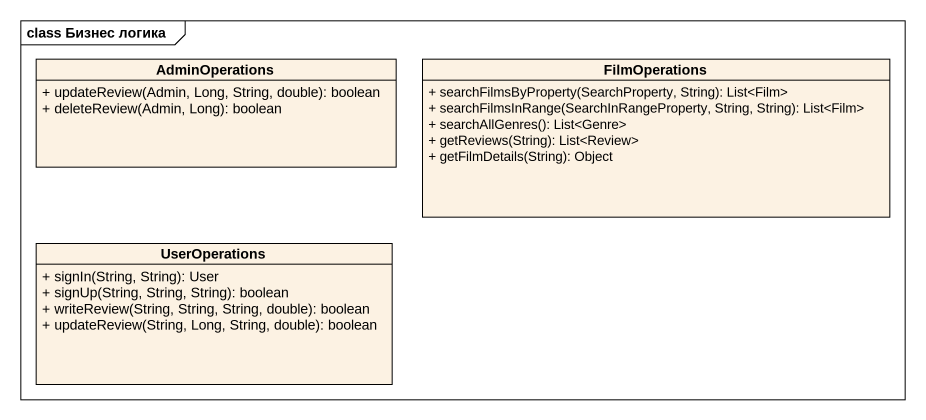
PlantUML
@startuml
mainframe class Бизнес логика
hide circle
hide empty members
skinparam classAttributeIconSize 0
class AdminOperations {
  + updateReview(Admin, Long, String, double): boolean
  + deleteReview(Admin, Long): boolean
}
class FilmOperations {
  + searchFilmsByProperty(SearchProperty, String): List<Film>
  + searchFilmsInRange(SearchInRangeProperty, String, String): List<Film>
  + searchAllGenres(): List<Genre>
  + getReviews(String): List<Review>
  + getFilmDetails(String): Object
}
class UserOperations {
  + signIn(String, String): User
  + signUp(String, String, String): boolean
  + writeReview(String, String, String, double): boolean
  + updateReview(String, Long, String, double): boolean
}
@enduml
